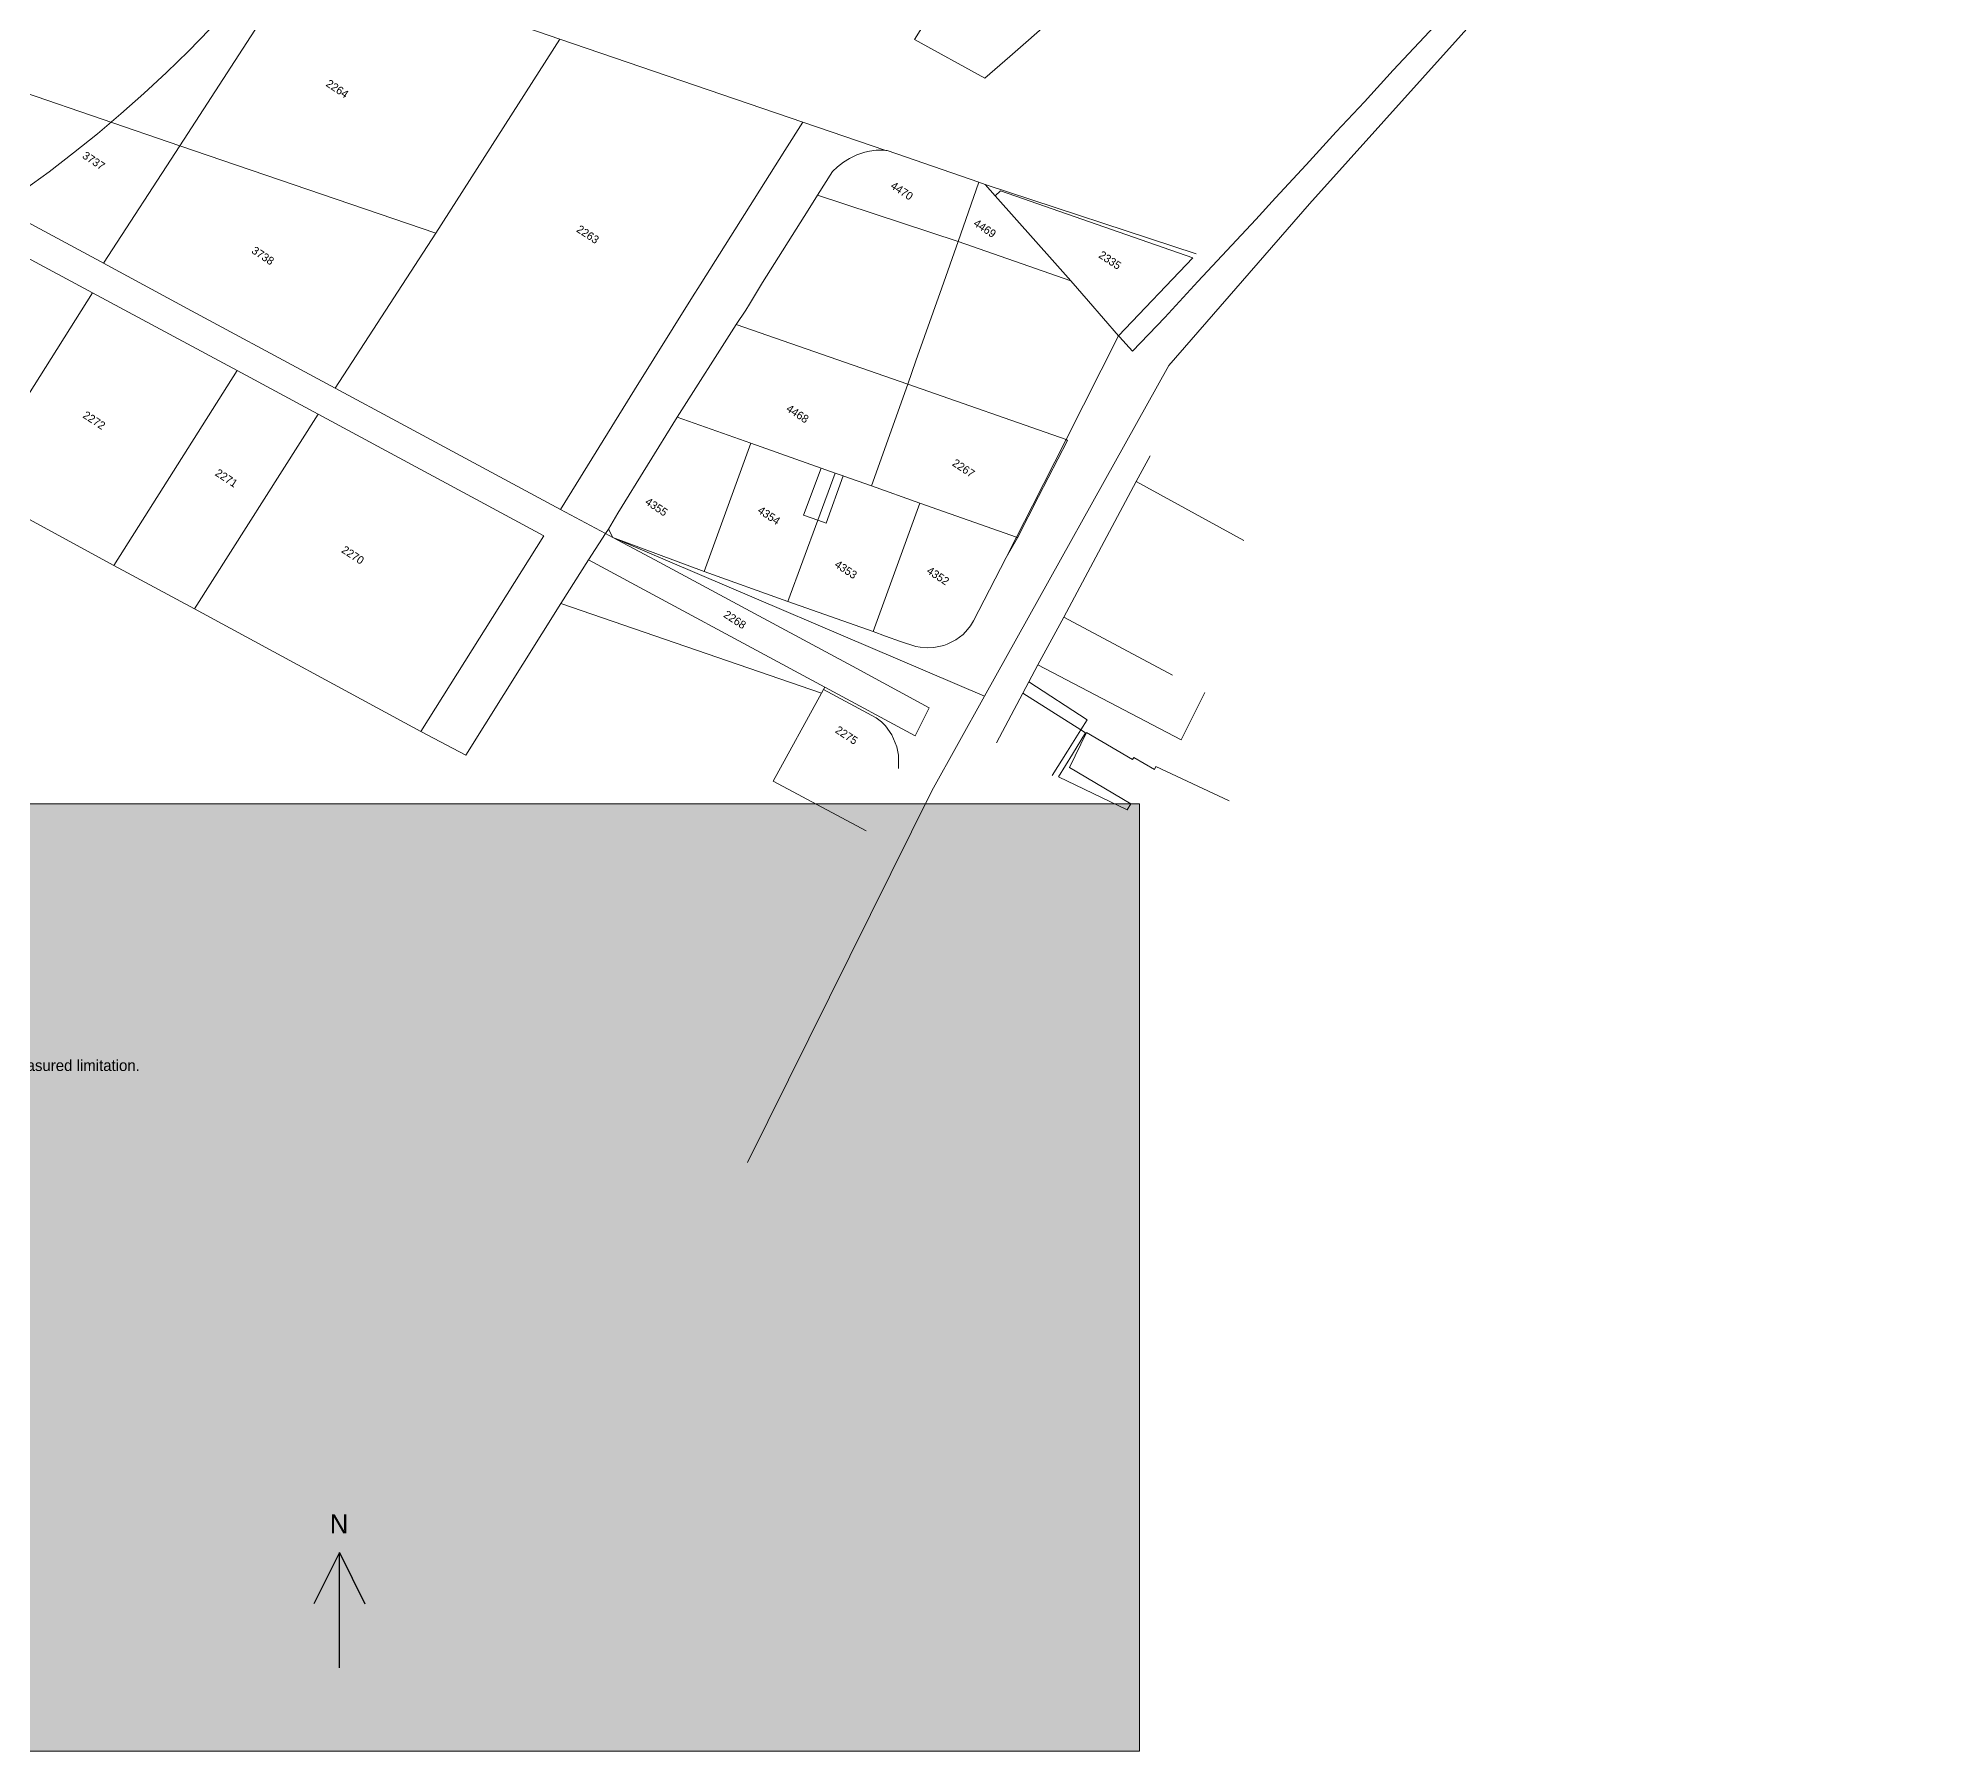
# Model space of a CAD drawing. Header units: metres. Extents: x -334141 to -333355, y -28156 to -27441.
# Drawn here: x -333651.2 to -333355, y -28155.7 to -27888.1 of the extents above; entities that cross this region are included whole.
import ezdxf

# ---------------------------------------------------------------- set-up
doc = ezdxf.new("R2010")
doc.units = ezdxf.units.M
for name, color, linetype, lineweight, true_color in [('EB-13-ACCESS-RINGS', 7, 'CONTINUOUS', 18, 0x8a8d90), ('EB-BASE-DIVIDING', 7, 'CONTINUOUS', 18, 0xc8bcac), ('EB-BASE-ENCROACHED', 7, 'CONTINUOUS', 18, 0x725d47), ('EB-BASE-PARCEL-NUMBERS', 7, 'CONTINUOUS', 9, 0x8a8d90), ('EB-BASE-PARCELS', 7, 'CONTINUOUS', 18, 0x8a8d90), ('EB-BASE-SECTIONS', 7, 'CONTINUOUS', 9, 0xded8cf), ('EB-BASE-SHEETS', 7, 'CONTINUOUS', 9, 0xded8cf), ('EB-BASE-STRUCTURES', 7, 'CONTINUOUS', 18, 0x4e504d), ('EB-KEY-BACKGROUND', 7, 'CONTINUOUS', 0, 0xf4f2ed), ('EB-KEY-SCALE', 7, 'CONTINUOUS', 25, 0x151515), ('EB-KEY-TEXT', 7, 'CONTINUOUS', 13, 0x151515)]:
    doc.layers.add(name, color=color, linetype=linetype, lineweight=lineweight, true_color=true_color)
doc.styles.add('OD-INTER', font='Inter.ttf')

msp = doc.modelspace()

# ---------------------------------------------------------------- hatches: boundary and pattern name
at = {"layer": 'EB-KEY-BACKGROUND', "transparency": 33554687}
msp.add_hatch(color=256, dxfattribs=at).paths.add_polyline_path([(-334064.11, -28007.72), (-333479.11, -28007.72), (-333479.11, -28155.72), (-334064.11, -28155.72)])

# ---------------------------------------------------------------- linework, layer by layer
at = {"layer": 'EB-13-ACCESS-RINGS'}
msp.add_circle((-333769.11, -27748.71), 200, dxfattribs=at)
at = {"layer": 'EB-BASE-DIVIDING'}
msp.add_lwpolyline([(-333531.71, -27901.25), (-333518.73, -27905.64)], dxfattribs=at)
at = {"layer": 'EB-BASE-ENCROACHED'}
for points in [[(-333498.18, -27966.16), (-333494.86, -27959.71), (-333490.34, -27950.96), (-333490.58, -27950.83)], [(-333498.18, -27966.16), (-333499.93, -27969.23)], [(-333498.18, -27966.16), (-333498.33, -27966.09)]]:
    msp.add_lwpolyline(points, dxfattribs=at)
at = {"layer": 'EB-BASE-PARCELS'}
for points in [[(-333401.68, -27852.35), (-333406.59, -27857.77), (-333410.65, -27862.17), (-333415.04, -27866.92), (-333421.38, -27873.78), (-333426.07, -27878.81), (-333432.18, -27885.33), (-333439.49, -27893.13), (-333443.94, -27898.05), (-333448.35, -27902.77), (-333453.08, -27907.88), (-333457.87, -27913.07), (-333460.94, -27916.45), (-333469.98, -27926.13), (-333475.15, -27931.77), (-333480.19, -27937.04), (-333482.25, -27934.75), (-333482.38, -27934.6)], [(-333490.52, -27883.25), (-333492.64, -27885.11), (-333499.35, -27890.96), (-333503.25, -27894.35), (-333514.25, -27888.33), (-333511.95, -27884.7), (-333502.09, -27868.75)], [(-333609.35, -27874.53), (-333629.03, -27904.94)], [(-333569.66, -27888.27), (-333599.11, -27878.12), (-333609.35, -27874.53)], [(-333589.06, -27918.56), (-333569.66, -27888.27)], [(-333531.71, -27901.25), (-333569.66, -27888.27)], [(-333629.03, -27904.94), (-333653.32, -27896.61), (-333659.45, -27894.46)], [(-333698.96, -27897.64), (-333696.71, -27898.84), (-333642.69, -27927.91)], [(-333531.71, -27901.25), (-333534.51, -27905.67), (-333547.73, -27926.67), (-333548.96, -27928.51), (-333558, -27943.08), (-333569.58, -27961.73)], [(-333629.03, -27904.94), (-333640.96, -27923.25)], [(-333629.03, -27904.94), (-333589.06, -27918.56)], [(-333529.43, -27912.66), (-333527.08, -27908.97), (-333526.26, -27908.23), (-333525.37, -27907.51), (-333524.43, -27906.9), (-333523.24, -27906.33), (-333522.02, -27905.93), (-333521.27, -27905.78), (-333520.22, -27905.63), (-333518.96, -27905.61)], [(-333518.96, -27905.61), (-333518.73, -27905.64)], [(-333518.73, -27905.64), (-333518.5, -27905.67), (-333504.18, -27910.59)], [(-333507.44, -27919.9), (-333504.18, -27910.59)], [(-333504.18, -27910.59), (-333503.22, -27910.97)], [(-333503.22, -27910.97), (-333501.66, -27912.73)], [(-333503.22, -27910.97), (-333470.23, -27921.83)], [(-333542.12, -27932.87), (-333540.6, -27930.62), (-333540.01, -27929.65), (-333537.98, -27926.3), (-333530.89, -27914.97), (-333529.43, -27912.66)], [(-333501.66, -27912.73), (-333492.34, -27923.21), (-333489.85, -27926.03)], [(-333589.06, -27918.56), (-333604.77, -27942.8)], [(-333515.32, -27942.15), (-333514.03, -27938.53), (-333509.97, -27927.14), (-333507.44, -27919.9)], [(-333470.77, -27922.42), (-333482.38, -27934.6)], [(-333489.85, -27926.03), (-333487.06, -27929.2), (-333482.38, -27934.6)], [(-333642.69, -27927.91), (-333661.85, -27958.27)], [(-333642.69, -27927.91), (-333620.05, -27940.03)], [(-333551.33, -27947.32), (-333542.12, -27932.87)], [(-333515.32, -27942.15), (-333542.12, -27932.87)], [(-333482.38, -27934.6), (-333490.56, -27950.79), (-333490.58, -27950.83)], [(-333639.36, -27970.5), (-333620.05, -27940.03)], [(-333620.05, -27940.03), (-333607.41, -27946.87)], [(-333520.95, -27958.06), (-333515.32, -27942.15)], [(-333515.32, -27942.15), (-333490.58, -27950.83)], [(-333607.41, -27946.87), (-333626.74, -27977.29)], [(-333591.36, -27996.42), (-333572.17, -27965.84), (-333607.41, -27946.87)], [(-333562.08, -27964.8), (-333560.6, -27962.34), (-333551.33, -27947.32)], [(-333551.33, -27947.32), (-333539.84, -27951.38)], [(-333547.13, -27971.46), (-333539.84, -27951.38)], [(-333539.84, -27951.38), (-333528.84, -27955.28)], [(-333490.58, -27950.83), (-333495.8, -27961.16), (-333498.33, -27966.09)], [(-333479.62, -27957.38), (-333477.44, -27953.39)], [(-333526.63, -27956.06), (-333529.35, -27963.43)], [(-333528.84, -27955.28), (-333526.63, -27956.06)], [(-333526.63, -27956.06), (-333525.4, -27956.49)], [(-333661.85, -27958.27), (-333639.36, -27970.5)], [(-333525.4, -27956.49), (-333525.29, -27956.53), (-333520.95, -27958.06)], [(-333520.95, -27958.06), (-333513.4, -27960.74)], [(-333490.9, -27978.58), (-333479.62, -27957.38)], [(-333479.62, -27957.38), (-333462.78, -27966.61)], [(-333513.4, -27960.74), (-333520.72, -27980.83)], [(-333513.4, -27960.74), (-333498.33, -27966.09)], [(-333562.08, -27964.8), (-333562.55, -27965.48)], [(-333529.35, -27963.43), (-333534.04, -27976.1)], [(-333565.17, -27969.62), (-333562.55, -27965.48)], [(-333514.13, -27997.1), (-333511.97, -27992.71), (-333523.96, -27986.25), (-333539.25, -27977.99), (-333554.82, -27969.64), (-333561.39, -27966.11)], [(-333547.13, -27971.46), (-333561.39, -27966.11)], [(-333498.33, -27966.09), (-333499.93, -27969.23)], [(-333639.36, -27970.5), (-333626.74, -27977.29)], [(-333565.17, -27969.62), (-333569.49, -27976.44)], [(-333528.26, -27989.51), (-333565.17, -27969.62)], [(-333499.93, -27969.23), (-333502.54, -27974.31), (-333505.02, -27979.17), (-333505.53, -27979.93), (-333505.95, -27980.49), (-333506.67, -27981.29), (-333507.8, -27982.11), (-333509.13, -27982.79), (-333509.67, -27983.01), (-333511.22, -27983.32), (-333512.15, -27983.34), (-333513.37, -27983.28), (-333514.05, -27983.16), (-333516.43, -27982.36), (-333518.81, -27981.53), (-333520.72, -27980.83)], [(-333534.04, -27976.1), (-333547.13, -27971.46)], [(-333569.49, -27976.44), (-333584.36, -28000.12)], [(-333528.77, -27990.43), (-333569.49, -27976.44)], [(-333520.72, -27980.83), (-333534.04, -27976.1)], [(-333626.74, -27977.29), (-333591.36, -27996.42)], [(-333494.96, -27986.04), (-333490.9, -27978.58)], [(-333490.9, -27978.58), (-333473.97, -27987.62)], [(-333496.41, -27988.7), (-333494.96, -27986.04)], [(-333497.34, -27990.46), (-333496.41, -27988.7)], [(-333488.29, -27996.17), (-333487.3, -27994.59), (-333496.41, -27988.7)], [(-333528.77, -27990.43), (-333536.36, -28004.19), (-333521.81, -28011.93)], [(-333528.77, -27990.43), (-333528.45, -27989.85)], [(-333528.45, -27989.85), (-333528.26, -27989.51)], [(-333528.26, -27989.51), (-333514.13, -27997.1)], [(-333501.46, -27998.22), (-333497.34, -27990.46)], [(-333584.36, -28000.12), (-333591.36, -27996.42)], [(-333492.76, -28003.29), (-333490.37, -27999.49), (-333488.29, -27996.17)]]:
    msp.add_lwpolyline(points, dxfattribs=at)
at = {"layer": 'EB-BASE-SECTIONS'}
for points in [[(-333640.96, -27923.25), (-333641.43, -27923), (-333655.67, -27915.33), (-333668.49, -27908.43)], [(-333604.77, -27942.8), (-333608.82, -27940.62), (-333627.19, -27930.69), (-333640.96, -27923.25)], [(-333569.58, -27961.73), (-333579.69, -27956.27), (-333594.49, -27948.33), (-333604.77, -27942.8)], [(-333562.55, -27965.48), (-333561.39, -27966.11)]]:
    msp.add_lwpolyline(points, dxfattribs=at)
at = {"layer": 'EB-BASE-SHEETS'}
for points in [[(-333354.96, -27801.87), (-333355.27, -27805.09), (-333375.87, -27828.71), (-333452.54, -27914), (-333474.53, -27939.24), (-333503.32, -27990.92)], [(-333562.55, -27965.48), (-333569.58, -27961.73)], [(-333503.32, -27990.92), (-333561.39, -27966.11)], [(-333503.32, -27990.92), (-333511.56, -28005.71), (-333540.34, -28063.78)]]:
    msp.add_lwpolyline(points, dxfattribs=at)
at = {"layer": 'EB-BASE-STRUCTURES'}
for points in [[(-333470.77, -27922.42), (-333500.82, -27911.96), (-333501.66, -27912.73)], [(-333507.44, -27919.9), (-333529.43, -27912.66)], [(-333507.44, -27919.9), (-333489.85, -27926.03)], [(-333529.35, -27963.43), (-333531.58, -27962.65), (-333528.84, -27955.28)], [(-333525.4, -27956.49), (-333528.07, -27963.87), (-333529.35, -27963.43)], [(-333562.08, -27964.8), (-333561.39, -27966.11)], [(-333468.87, -27990.34), (-333472.6, -27997.72), (-333494.96, -27986.04)], [(-333528.45, -27989.85), (-333520.25, -27994.31), (-333519.43, -27994.91), (-333518.78, -27995.56), (-333517.78, -27996.97), (-333516.99, -27998.81), (-333516.74, -28000.11), (-333516.73, -28001.43), (-333516.75, -28002.19)], [(-333488.29, -27996.17), (-333497.34, -27990.46)], [(-333488.29, -27996.17), (-333487.54, -27996.65), (-333489.58, -27999.97), (-333491.74, -28003.49)], [(-333491.74, -28003.49), (-333481.05, -28008.67), (-333480.45, -28007.75), (-333490.05, -28002.07), (-333487.37, -27996.61), (-333480.2, -28000.81), (-333480.01, -28000.49), (-333476.76, -28002.36), (-333476.54, -28001.92), (-333465.07, -28007.27)]]:
    msp.add_lwpolyline(points, dxfattribs=at)
at = {"layer": 'EB-KEY-SCALE'}
for p, q in [((-333604.11, -28124.72), (-333608.11, -28132.72)), ((-333604.11, -28142.72), (-333604.11, -28124.72)), ((-333604.11, -28124.72), (-333600.11, -28132.72))]:
    msp.add_line(p, q, dxfattribs=at)
at = {"layer": 'EB-KEY-TEXT'}
msp.add_lwpolyline([(-334064.11, -28007.72), (-333479.11, -28007.72), (-333479.11, -28155.72), (-334064.11, -28155.72)], close=True, dxfattribs=at)

# ---------------------------------------------------------------- texts
at = {"layer": 'EB-BASE-PARCEL-NUMBERS', "style": 'OD-INTER'}
for s, rotation, p in [('2264', 326.4553, (-333606.32, -27895.51)), ('3737', 326.4553, (-333644.38, -27906.75)), ('4470', 326.4553, (-333518.12, -27911.46)), ('2263', 326.4553, (-333567.18, -27918.26)), ('4469', 326.4553, (-333505.15, -27917.32)), ('3738', 326.4553, (-333617.94, -27921.59)), ('2335', 326.4553, (-333485.6, -27922.29)), ('2272', 326.646, (-333644.31, -27947.31)), ('4468', 326.4553, (-333534.41, -27946.28)), ('2271', 326.646, (-333623.64, -27956.34)), ('2267', 326.4553, (-333508.48, -27954.79)), ('4355', 326.4553, (-333556.46, -27960.83)), ('4354', 326.4553, (-333538.88, -27962.17)), ('2270', 326.646, (-333603.89, -27968.36)), ('4353', 326.4553, (-333526.86, -27970.62)), ('4352', 326.4553, (-333512.47, -27971.61)), ('2268', 326.646, (-333544.2, -27978.46)), ('2275', 326.646, (-333526.76, -27996.51))]:
    msp.add_text(s, height=1.25, rotation=rotation, dxfattribs=at).set_placement(p)
at = {"layer": 'EB-KEY-TEXT', "style": 'OD-INTER'}
msp.add_text('N', height=3, dxfattribs=at).set_placement((-333605.61, -28121.72))
at = {"layer": 'EB-KEY-TEXT', "insert": (-333759.11, -28047.72), "char_height": 1.75, "width": 265, "attachment_point": 1, "style": 'OD-INTER'}
msp.add_mtext('Arrival positions are OpenStreetMap-based and approximately 11 m off the survey; labels state the measured limitation.', dxfattribs=at)

doc.saveas('drawing.dxf')
